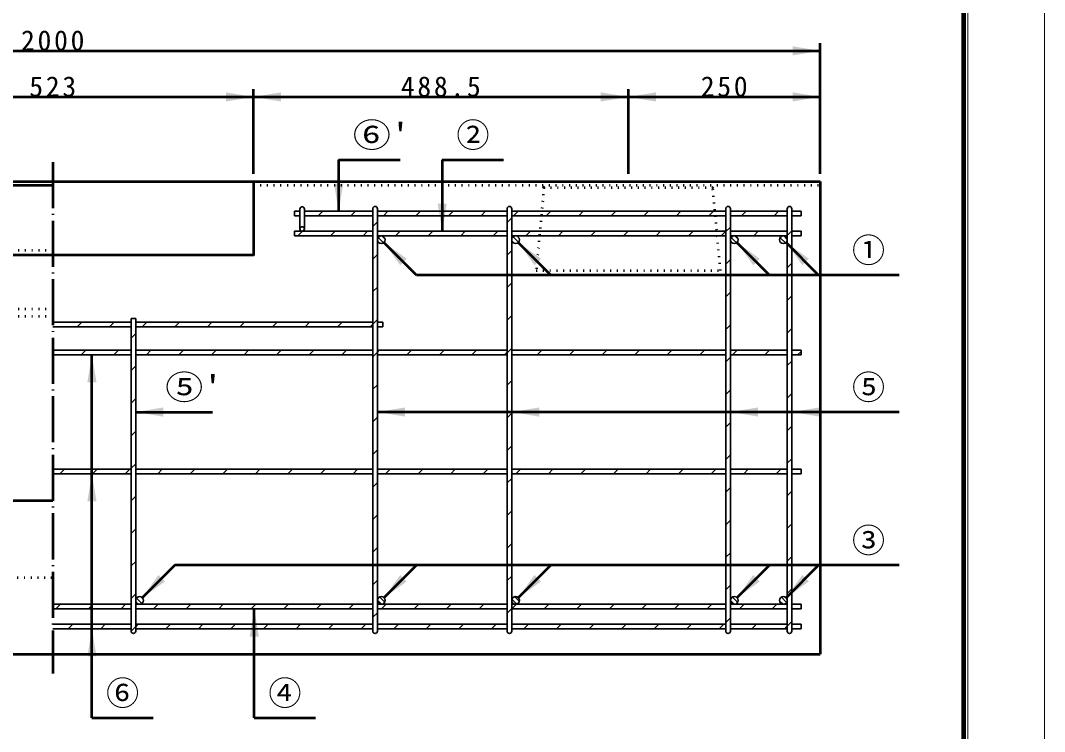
# Model space of a CAD drawing. Units: millimetres, scale not verified. Extents: x -2102 to 2102, y -1485 to 1485.
# Drawn here: x 768 to 2102, y -637 to 289 of the extents above; entities that cross this region are included whole.
import ezdxf
from ezdxf.enums import TextEntityAlignment as Align

# ---------------------------------------------------------------- set-up
doc = ezdxf.new("R2010")
doc.units = ezdxf.units.MM
doc.header["$LTSCALE"] = 5
doc.linetypes.add('DOTTED', pattern=[1.75, 0.25, -1.5])
doc.linetypes.add('LONG_DASHED_DOTTED', pattern=[15.25, 12, -1.5, 0.25, -1.5])
doc.layers.add('0-0_V-nasSTD', color=7, linetype='Continuous', lineweight=35)
doc.layers.add('0-1_0', color=7, linetype='Continuous', lineweight=50)
doc.styles.add('ＭＳ ゴシック', font='')
doc.styles.get('ＭＳ ゴシック').set_extended_font_data('MS Gothic')

msp = doc.modelspace()

# ---------------------------------------------------------------- linework, layer by layer
at = {"layer": '0-0_V-nasSTD', "lineweight": 50}
for p, q in [((1182.676, 107.792), (1182.676, 40.745)), ((1317.676, 107.792), (1317.676, 14.745)), ((548.676, 74.792), (810.176, 74.792)), ((1810.176, 79.792), (1810.176, -536.208)), ((1284.138, -42.217), (1241.712, 0.21)), ((1459.138, -42.217), (1416.712, 0.21)), ((1744.138, -42.217), (1701.712, 0.21)), ((1808.138, -42.217), (1765.712, 0.21)), ((1913.176, -42.217), (1284.138, -42.217)), ((861.176, -619.255), (861.176, -146.255)), ((918.176, -220.755), (1018.176, -220.755)), ((1913.176, -220.755), (1233.176, -220.755)), ((-69.824, -336.208), (810.176, -336.208)), ((969.138, -420.293), (926.712, -462.719)), ((1913.176, -420.293), (969.138, -420.293)), ((1284.138, -420.293), (1241.712, -462.719)), ((1459.138, -420.293), (1416.712, -462.719)), ((1744.138, -420.293), (1701.712, -462.719)), ((1808.138, -420.293), (1765.712, -462.719)), ((1072.676, -619.255), (1072.676, -477.255)), ((-189.824, -536.208), (1810.176, -536.208))]:
    msp.add_line(p, q, dxfattribs=at)
at = {"layer": '0-0_V-nasSTD', "linetype": 'LONG_DASHED_DOTTED', "lineweight": 50}
msp.add_line((810.176, 104.792), (810.176, -561.208), dxfattribs=at)
at = {"layer": '0-0_V-nasSTD', "linetype": 'DOTTED', "lineweight": 50}
for p, q in [((1071.676, 74.792), (1810.176, 74.792)), ((1450.176, 71.792), (1440.176, -36.208)), ((1450.176, 71.792), (1447.176, 74.792)), ((1680.176, -36.208), (1670.176, 71.792)), ((810.176, -10.208), (554.676, -10.208)), ((1440.176, -36.208), (1680.176, -36.208)), ((810.176, -86.927), (561.863, -86.927)), ((810.176, -96.208), (-189.824, -96.208)), ((-189.824, -436.208), (810.176, -436.208))]:
    msp.add_line(p, q, dxfattribs=at)
at = {"layer": '0-0_V-nasSTD'}
for p, q in [((1125.176, 40.745), (1125.176, 34.745)), ((1132.176, 40.745), (1125.176, 40.745)), ((1132.176, 17.745), (1132.176, 43.7)), ((1138.176, 17.745), (1138.176, 43.7)), ((1138.176, 40.745), (1227.176, 40.745)), ((1156.062, 34.745), (1162.062, 40.745)), ((1198.488, 34.745), (1204.488, 40.745)), ((1227.176, 44.097), (1227.176, -506.303)), ((1233.176, 44.097), (1233.176, -506.303)), ((1233.176, 40.745), (1402.176, 40.745)), ((1240.915, 34.745), (1246.915, 40.745)), ((1283.341, 34.745), (1289.341, 40.745)), ((1325.767, 34.745), (1331.767, 40.745)), ((1368.194, 34.745), (1374.194, 40.745)), ((1402.176, 44.097), (1402.176, -506.303)), ((1408.176, 44.097), (1408.176, -506.303)), ((1408.176, 40.745), (1687.176, 40.745)), ((1416.62, 40.745), (1410.62, 34.745)), ((1459.047, 40.745), (1453.047, 34.745)), ((1501.473, 40.745), (1495.473, 34.745)), ((1543.899, 40.745), (1537.899, 34.745)), ((1580.326, 34.745), (1586.326, 40.745)), ((1622.752, 34.745), (1628.752, 40.745)), ((1665.179, 34.745), (1671.179, 40.745)), ((1687.176, 44.097), (1687.176, -506.303)), ((1693.176, 44.097), (1693.176, -506.303)), ((1693.176, 40.745), (1767.176, 40.745)), ((1707.605, 34.745), (1713.605, 40.745)), ((1750.031, 34.745), (1756.031, 40.745)), ((1767.176, 44.097), (1767.176, -506.303)), ((1773.176, 44.097), (1773.176, -506.303)), ((1773.176, 40.745), (1785.176, 40.745)), ((1785.176, 40.745), (1785.176, 34.745)), ((1125.176, 34.745), (1132.176, 34.745)), ((1138.176, 34.745), (1227.176, 34.745)), ((1233.176, 26.961), (1227.176, 20.961)), ((1233.176, 34.745), (1402.176, 34.745)), ((1408.176, 32.256), (1402.176, 26.256)), ((1408.176, 34.745), (1687.176, 34.745)), ((1693.176, 34.745), (1767.176, 34.745)), ((1773.176, 34.745), (1785.176, 34.745)), ((1227.176, 14.745), (1125.176, 14.745)), ((1125.176, 14.745), (1125.176, 8.745)), ((1135.562, 14.745), (1129.562, 8.745)), ((1138.148, 17.331), (1135.591, 14.774)), ((1171.988, 8.745), (1177.988, 14.745)), ((1214.415, 8.745), (1220.415, 14.745)), ((1233.176, 14.745), (1402.176, 14.745)), ((1256.841, 8.745), (1262.841, 14.745)), ((1299.267, 8.745), (1305.267, 14.745)), ((1341.694, 8.745), (1347.694, 14.745)), ((1384.12, 8.745), (1390.12, 14.745)), ((1408.176, 14.745), (1687.176, 14.745)), ((1426.547, 8.745), (1432.547, 14.745)), ((1474.973, 14.745), (1468.973, 8.745)), ((1517.399, 14.745), (1511.399, 8.745)), ((1553.826, 8.745), (1559.826, 14.745)), ((1596.252, 8.745), (1602.252, 14.745)), ((1638.679, 8.745), (1644.679, 14.745)), ((1681.105, 8.745), (1687.105, 14.745)), ((1693.176, 20.271), (1687.176, 14.271)), ((1693.176, 14.745), (1767.176, 14.745)), ((1723.531, 8.745), (1729.531, 14.745)), ((1773.176, 15.418), (1767.176, 9.418)), ((1773.176, 14.745), (1785.176, 14.745)), ((1785.176, 14.745), (1785.176, 8.745)), ((1125.176, 8.745), (1227.176, 8.745)), ((1233.176, 8.745), (1402.176, 8.745)), ((1234.225, 6.808), (1241.24, -0.207)), ((1239.552, 8.552), (1242.983, 5.121)), ((1408.176, 8.745), (1687.176, 8.745)), ((1408.369, 2.369), (1411.801, -1.062)), ((1410.113, 7.697), (1417.128, 0.682)), ((1693.176, 8.745), (1767.176, 8.745)), ((1694.064, 6.589), (1701.02, -0.368)), ((1699.057, 8.667), (1703.098, 4.625)), ((1757.921, 6.371), (1764.802, -0.51)), ((1762.64, 8.724), (1767.155, 4.208)), ((1765.958, 8.745), (1767.176, 9.964)), ((1773.176, 8.745), (1785.176, 8.745)), ((1408.176, -10.171), (1402.176, -16.171)), ((1233.176, -15.465), (1227.176, -21.465)), ((1693.176, -22.156), (1687.176, -28.156)), ((1773.176, -27.008), (1767.176, -33.008)), ((1408.176, -52.597), (1402.176, -58.597)), ((1233.176, -57.892), (1227.176, -63.892)), ((1693.176, -64.582), (1687.176, -70.582)), ((1773.176, -69.435), (1767.176, -75.435)), ((810.176, -103.8), (912.176, -103.8)), ((841.856, -109.8), (847.856, -103.8)), ((884.283, -109.8), (890.283, -103.8)), ((912.176, -98.8), (912.176, -506.303)), ((912.176, -98.8), (918.176, -98.8)), ((918.176, -98.8), (918.176, -506.303)), ((918.176, -103.8), (1227.176, -103.8)), ((932.709, -103.8), (926.709, -109.8)), ((969.135, -109.8), (975.135, -103.8)), ((1011.562, -109.8), (1017.562, -103.8)), ((1053.988, -109.8), (1059.988, -103.8)), ((1096.415, -109.8), (1102.415, -103.8)), ((1138.841, -109.8), (1144.841, -103.8)), ((1181.267, -109.8), (1187.267, -103.8)), ((1223.694, -109.8), (1227.176, -106.318)), ((1233.176, -100.318), (1227.176, -106.318)), ((1408.176, -95.024), (1402.176, -101.024)), ((810.176, -109.8), (912.176, -109.8)), ((918.176, -118.333), (912.176, -124.333)), ((918.176, -109.8), (1227.176, -109.8)), ((1233.176, -109.8), (1240.176, -109.8)), ((1693.176, -107.008), (1687.176, -113.008)), ((1773.176, -111.861), (1767.176, -117.861)), ((810.176, -140.255), (912.176, -140.255)), ((810.176, -140.935), (810.856, -140.255)), ((810.176, -146.255), (912.176, -146.255)), ((847.283, -146.255), (853.283, -140.255)), ((889.709, -146.255), (895.709, -140.255)), ((918.176, -140.255), (1227.176, -140.255)), ((918.176, -146.255), (1227.176, -146.255)), ((932.135, -146.255), (938.135, -140.255)), ((974.562, -146.255), (980.562, -140.255)), ((1016.988, -146.255), (1022.988, -140.255)), ((1059.415, -146.255), (1065.415, -140.255)), ((1101.841, -146.255), (1107.841, -140.255)), ((1144.267, -146.255), (1150.267, -140.255)), ((1186.694, -146.255), (1192.694, -140.255)), ((1233.176, -142.744), (1227.176, -148.744)), ((1233.176, -140.255), (1402.176, -140.255)), ((1235.12, -140.255), (1233.176, -142.199)), ((1233.176, -146.255), (1402.176, -146.255)), ((1271.547, -146.255), (1277.547, -140.255)), ((1313.973, -146.255), (1319.973, -140.255)), ((1356.399, -146.255), (1362.399, -140.255)), ((1398.826, -146.255), (1402.176, -142.904)), ((1408.176, -137.45), (1402.176, -143.45)), ((1408.176, -140.255), (1687.176, -140.255)), ((1408.176, -146.255), (1687.176, -146.255)), ((1447.252, -140.255), (1441.252, -146.255)), ((1483.679, -146.255), (1489.679, -140.255)), ((1526.105, -146.255), (1532.105, -140.255)), ((1568.531, -146.255), (1574.531, -140.255)), ((1610.958, -146.255), (1616.958, -140.255)), ((1653.384, -146.255), (1659.384, -140.255)), ((1693.176, -140.255), (1767.176, -140.255)), ((1693.176, -146.255), (1767.176, -146.255)), ((1695.811, -146.255), (1701.811, -140.255)), ((1738.237, -146.255), (1744.237, -140.255)), ((1773.176, -140.255), (1785.176, -140.255)), ((1773.176, -146.255), (1785.176, -146.255)), ((1780.664, -146.255), (1785.176, -141.742)), ((1785.176, -140.255), (1785.176, -146.255)), ((1693.176, -149.435), (1687.176, -155.435)), ((1773.176, -154.288), (1767.176, -160.288)), ((918.176, -160.76), (912.176, -166.76)), ((1233.176, -185.171), (1227.176, -191.171)), ((1408.176, -179.876), (1402.176, -185.876)), ((1693.176, -191.861), (1687.176, -197.861)), ((1773.176, -196.714), (1767.176, -202.714)), ((918.176, -203.186), (912.176, -209.186)), ((1408.176, -222.303), (1402.176, -228.303)), ((1233.176, -227.597), (1227.176, -233.597)), ((1693.176, -234.288), (1687.176, -240.288)), ((1773.176, -239.14), (1767.176, -245.14)), ((918.176, -245.612), (912.176, -251.612)), ((1408.176, -264.729), (1402.176, -270.729)), ((1233.176, -270.024), (1227.176, -276.024)), ((1693.176, -276.714), (1687.176, -282.714)), ((918.176, -288.039), (912.176, -294.039)), ((1773.176, -281.567), (1767.176, -287.567)), ((810.176, -295.255), (912.176, -295.255)), ((810.176, -301.255), (912.176, -301.255)), ((819.562, -301.255), (825.562, -295.255)), ((861.988, -301.255), (867.988, -295.255)), ((904.415, -301.255), (910.415, -295.255)), ((918.176, -295.255), (1227.176, -295.255)), ((918.176, -301.255), (1227.176, -301.255)), ((946.841, -301.255), (952.841, -295.255)), ((989.267, -301.255), (995.267, -295.255)), ((1031.694, -301.255), (1037.694, -295.255)), ((1074.12, -301.255), (1080.12, -295.255)), ((1116.547, -301.255), (1122.547, -295.255)), ((1158.973, -301.255), (1164.973, -295.255)), ((1201.399, -301.255), (1207.399, -295.255)), ((1233.176, -295.255), (1402.176, -295.255)), ((1233.176, -301.255), (1402.176, -301.255)), ((1249.826, -295.255), (1243.826, -301.255)), ((1286.252, -301.255), (1292.252, -295.255)), ((1328.679, -301.255), (1334.679, -295.255)), ((1371.105, -301.255), (1377.105, -295.255)), ((1408.176, -295.255), (1687.176, -295.255)), ((1408.176, -301.255), (1687.176, -301.255)), ((1413.531, -301.255), (1419.531, -295.255)), ((1455.958, -301.255), (1461.958, -295.255)), ((1498.384, -301.255), (1504.384, -295.255)), ((1540.811, -301.255), (1546.811, -295.255)), ((1583.237, -301.255), (1589.237, -295.255)), ((1625.664, -301.255), (1631.664, -295.255)), ((1668.09, -301.255), (1674.09, -295.255)), ((1693.176, -295.255), (1767.176, -295.255)), ((1693.176, -301.255), (1767.176, -301.255)), ((1710.516, -301.255), (1716.516, -295.255)), ((1752.943, -301.255), (1758.943, -295.255)), ((1773.176, -295.255), (1785.176, -295.255)), ((1773.176, -301.255), (1785.176, -301.255)), ((1785.176, -295.255), (1785.176, -301.255)), ((1233.176, -312.45), (1227.176, -318.45)), ((1408.176, -307.156), (1402.176, -313.156)), ((1693.176, -319.14), (1687.176, -325.14)), ((918.176, -330.465), (912.176, -336.465)), ((1773.176, -323.993), (1767.176, -329.993)), ((1233.176, -354.876), (1227.176, -360.876)), ((1408.176, -349.582), (1402.176, -355.582)), ((918.176, -372.892), (912.176, -378.892)), ((1693.176, -361.567), (1687.176, -367.567)), ((1773.176, -366.42), (1767.176, -372.42)), ((1233.176, -397.303), (1227.176, -403.303)), ((1402.176, -398.008), (1408.176, -392.008)), ((1693.176, -403.993), (1687.176, -409.993)), ((1773.176, -408.846), (1767.176, -414.846)), ((918.176, -415.318), (912.176, -421.318)), ((1233.176, -439.729), (1227.176, -445.729)), ((1402.176, -440.435), (1408.176, -434.435)), ((1693.176, -446.42), (1687.176, -452.42)), ((1773.176, -451.272), (1767.176, -457.272)), ((918.176, -457.744), (912.176, -463.744)), ((919.274, -463.129), (926.302, -470.157)), ((924.712, -461.497), (927.935, -464.719)), ((1233.188, -465.916), (1238.515, -471.243)), ((1236.065, -461.723), (1242.709, -468.366)), ((1408.509, -464.461), (1414.97, -470.922)), ((1412.43, -461.311), (1418.12, -467.001)), ((1693.176, -466.285), (1698.146, -471.255)), ((1695.812, -461.85), (1702.582, -468.62)), ((1757.193, -466.662), (1761.769, -471.238)), ((1759.582, -461.981), (1766.451, -468.849)), ((810.176, -471.255), (912.176, -471.255)), ((810.176, -477.255), (912.176, -477.255)), ((814.273, -477.255), (820.273, -471.255)), ((856.7, -477.255), (862.7, -471.255)), ((899.126, -477.255), (905.126, -471.255)), ((918.176, -471.255), (1227.176, -471.255)), ((918.176, -477.255), (1227.176, -477.255)), ((947.552, -471.255), (941.552, -477.255)), ((989.979, -471.255), (983.979, -477.255)), ((1032.405, -471.255), (1026.405, -477.255)), ((1068.832, -477.255), (1074.832, -471.255)), ((1111.258, -477.255), (1117.258, -471.255)), ((1153.684, -477.255), (1159.684, -471.255)), ((1196.111, -477.255), (1202.111, -471.255)), ((1233.176, -471.255), (1402.176, -471.255)), ((1233.176, -477.255), (1402.176, -477.255)), ((1238.537, -477.255), (1244.537, -471.255)), ((1280.964, -477.255), (1286.964, -471.255)), ((1323.39, -477.255), (1329.39, -471.255)), ((1365.816, -477.255), (1371.816, -471.255)), ((1402.176, -482.861), (1408.176, -476.861)), ((1408.176, -471.255), (1687.176, -471.255)), ((1408.176, -477.255), (1687.176, -477.255)), ((1408.243, -477.255), (1414.243, -471.255)), ((1450.669, -477.255), (1456.669, -471.255)), ((1493.096, -477.255), (1499.096, -471.255)), ((1535.522, -477.255), (1541.522, -471.255)), ((1577.949, -477.255), (1583.949, -471.255)), ((1620.375, -477.255), (1626.375, -471.255)), ((1662.801, -477.255), (1668.801, -471.255)), ((1693.176, -471.255), (1767.176, -471.255)), ((1693.176, -477.255), (1767.176, -477.255)), ((1705.228, -477.255), (1711.228, -471.255)), ((1747.654, -477.255), (1753.654, -471.255)), ((1773.176, -471.255), (1785.176, -471.255)), ((1773.176, -477.255), (1785.176, -477.255)), ((1785.176, -471.255), (1785.176, -477.255)), ((1227.176, -488.156), (1233.176, -482.156)), ((1693.176, -488.846), (1687.176, -494.846)), ((1773.176, -493.699), (1767.176, -499.699)), ((810.176, -497.255), (912.176, -497.255)), ((810.176, -503.255), (912.176, -503.255)), ((830.194, -503.255), (836.194, -497.255)), ((872.62, -503.255), (878.62, -497.255)), ((918.176, -500.171), (912.176, -506.171)), ((918.176, -497.255), (1227.176, -497.255)), ((921.047, -497.255), (918.176, -500.125)), ((918.176, -503.255), (1227.176, -503.255)), ((963.473, -497.255), (957.473, -503.255)), ((1005.899, -497.255), (999.899, -503.255)), ((1042.326, -503.255), (1048.326, -497.255)), ((1084.752, -503.255), (1090.752, -497.255)), ((1127.179, -503.255), (1133.179, -497.255)), ((1169.605, -503.255), (1175.605, -497.255)), ((1212.031, -503.255), (1218.031, -497.255)), ((1233.176, -497.255), (1402.176, -497.255)), ((1233.176, -503.255), (1402.176, -503.255)), ((1254.458, -503.255), (1260.458, -497.255)), ((1296.884, -503.255), (1302.884, -497.255)), ((1339.311, -503.255), (1345.311, -497.255)), ((1381.737, -503.255), (1387.737, -497.255)), ((1408.176, -497.255), (1687.176, -497.255)), ((1408.176, -503.255), (1687.176, -503.255)), ((1424.164, -503.255), (1430.164, -497.255)), ((1466.59, -503.255), (1472.59, -497.255)), ((1509.016, -503.255), (1515.016, -497.255)), ((1551.443, -503.255), (1557.443, -497.255)), ((1593.869, -503.255), (1599.869, -497.255)), ((1636.296, -503.255), (1642.296, -497.255)), ((1678.722, -503.255), (1684.722, -497.255)), ((1693.176, -497.255), (1767.176, -497.255)), ((1693.176, -503.255), (1767.176, -503.255)), ((1721.148, -503.255), (1727.148, -497.255)), ((1763.575, -503.255), (1767.176, -499.653)), ((1773.176, -497.255), (1785.176, -497.255)), ((1773.176, -503.255), (1785.176, -503.255)), ((1785.176, -497.255), (1785.176, -503.255))]:
    msp.add_line(p, q, dxfattribs=at)
at = {"layer": '0-0_V-nasSTD', "lineweight": 18}
for points in [[(-2102.5, -1485), (-2102.5, 1485), (2102.5, 1485), (2102.5, -1485)], [(-2002.5, -1385), (-2002.5, 1385), (2002.5, 1385), (2002.5, -1385)]]:
    msp.add_lwpolyline(points, close=True, dxfattribs=at)
at = {"layer": '0-0_V-nasSTD', "lineweight": 100}
msp.add_lwpolyline([(1997.5, -1380), (1997.5, 1380), (-1997.5, 1380)], dxfattribs=at)
at = {"layer": '0-0_V-nasSTD', "lineweight": 50}
for points in [[(-189.824, 79.792), (548.676, 79.792), (1071.676, 79.792), (1810.176, 79.792)], [(1071.676, 79.792), (1071.676, -16.208), (548.676, -16.208)]]:
    msp.add_lwpolyline(points, dxfattribs=at)
at = {"layer": '0-0_V-nasSTD', "linetype": 'DOTTED', "lineweight": 50}
msp.add_lwpolyline([(1450.176, 71.792), (1670.176, 71.792), (1673.176, 74.792)], dxfattribs=at)
at = {"layer": '0-0_V-nasSTD'}
msp.add_lwpolyline([(1233.176, -103.8), (1240.176, -103.8), (1240.176, -109.8)], dxfattribs=at)
for centre, radius in [((1135.176, 17.745), 3), ((1238.176, 3.745), 5), ((1413.176, 3.745), 5), ((1698.176, 3.745), 5), ((1762.176, 3.745), 5), ((923.176, -466.255), 5), ((1238.176, -466.255), 5), ((1413.176, -466.255), 5), ((1698.176, -466.255), 5), ((1762.176, -466.255), 5)]:
    msp.add_circle(centre, radius, dxfattribs=at)
for centre, radius, start, end in [((1135.176, 43.7), 3, 0, 180), ((1230.176, 44.097), 3, 0, 180), ((1405.176, 44.097), 3, 0, 180), ((1690.176, 44.097), 3, 0, 180), ((1770.176, 44.097), 3, 0, 180), ((1238.176, 3.745), 5, 90, 180), ((1238.176, 3.745), 5, 180, 90), ((1413.176, 3.745), 5, 180, 90), ((1413.176, 3.745), 5, 90, 180), ((1698.176, 3.745), 5, 90, 180), ((1698.176, 3.745), 5, 180, 90), ((1762.176, 3.745), 5, 90, 0), ((1762.176, 3.745), 5, 0, 90), ((923.176, -466.255), 5, 270, 180), ((923.176, -466.255), 5, 180, 270), ((1238.176, -466.255), 5, 270, 180), ((1238.176, -466.255), 5, 180, 270), ((1413.176, -466.255), 5, 282.04146, 180), ((1413.176, -466.255), 5, 180, 270), ((1698.176, -466.255), 5, 270, 180), ((1698.176, -466.255), 5, 180, 270), ((1762.176, -466.255), 5, 0, 270), ((1762.176, -466.255), 5, 270, 0), ((1413.176, -466.255), 5, 270, 282.04146), ((915.176, -506.3), 3, 180, 0), ((1230.176, -506.3), 3, 180, 0), ((1405.176, -506.3), 3, 180, 0), ((1690.176, -506.3), 3, 180, 0), ((1770.176, -506.3), 3, 180, 0)]:
    msp.add_arc(centre, radius, start, end, dxfattribs=at)
for points in [[(1774.176, 243.792), (1774.176, 255.792), (1810.176, 249.792)], [(1035.676, 183.792), (1035.676, 195.792), (1071.676, 189.792)], [(1071.676, 189.792), (1107.676, 183.792), (1107.676, 195.792)], [(1524.176, 183.792), (1524.176, 195.792), (1560.176, 189.792)], [(1560.176, 189.792), (1596.176, 183.792), (1596.176, 195.792)], [(1774.176, 183.792), (1774.176, 195.792), (1810.176, 189.792)], [(1176.676, 76.745), (1182.676, 40.745), (1188.676, 76.745)], [(1311.676, 50.745), (1317.676, 14.745), (1323.676, 50.745)], [(1241.712, 0.21), (1262.925, -29.489), (1271.41, -21.004)], [(1416.712, 0.21), (1437.925, -29.489), (1446.41, -21.004)], [(1701.712, 0.21), (1722.925, -29.489), (1731.41, -21.004)], [(1765.712, 0.21), (1786.925, -29.489), (1795.41, -21.004)], [(855.176, -182.255), (861.176, -146.255), (867.176, -182.255)], [(918.176, -220.755), (954.176, -226.755), (954.176, -214.755)], [(1233.176, -220.755), (1269.176, -226.755), (1269.176, -214.755)], [(1408.176, -220.755), (1444.176, -226.755), (1444.176, -214.755)], [(1693.176, -220.755), (1729.176, -226.755), (1729.176, -214.755)], [(1773.176, -220.755), (1809.176, -226.755), (1809.176, -214.755)], [(855.176, -337.255), (861.176, -301.255), (867.176, -337.255)], [(926.712, -462.719), (947.925, -433.021), (956.41, -441.506)], [(1241.712, -462.719), (1262.925, -433.021), (1271.41, -441.506)], [(1416.712, -462.719), (1437.925, -433.021), (1446.41, -441.506)], [(1701.712, -462.719), (1722.925, -433.021), (1731.41, -441.506)], [(1765.712, -462.719), (1786.925, -433.021), (1795.41, -441.506)], [(1066.676, -513.255), (1072.676, -477.255), (1078.676, -513.255)], [(855.176, -539.255), (861.176, -503.255), (867.176, -539.255)]]:
    msp.add_solid(points, dxfattribs=at)
at = {"layer": '0-1_0'}
for p, q in [((1810.176, 89.792), (1810.176, 259.792)), ((-189.824, 249.792), (1810.176, 249.792)), ((548.676, 189.792), (1071.676, 189.792)), ((1071.676, 89.792), (1071.676, 199.792)), ((1560.176, 89.792), (1560.176, 199.792)), ((1182.676, 107.792), (1262.676, 107.792)), ((1317.676, 107.792), (1397.676, 107.792)), ((861.176, -619.255), (941.176, -619.255)), ((1072.676, -619.255), (1152.676, -619.255))]:
    msp.add_line(p, q, dxfattribs=at)
msp.add_lwpolyline([(1071.676, 189.792), (1560.176, 189.792), (1810.176, 189.792)], dxfattribs=at)

# ---------------------------------------------------------------- texts
at = {"layer": '0-0_V-nasSTD', "style": 'ＭＳ ゴシック', "width": 1.15}
for s, p in [("⑥'", (1201.076, 114.792)), ("⑤'", (956.576, -213.755))]:
    msp.add_text(s, height=31.67, dxfattribs=at).set_placement(p, align=Align.BOTTOM_LEFT)
at = {"layer": '0-0_V-nasSTD', "style": 'ＭＳ ゴシック'}
for s, p in [('②', (1336.076, 114.792)), ('①', (1851.576, -35.217)), ('⑤', (1851.576, -213.755)), ('③', (1851.576, -413.293)), ('⑥', (879.576, -612.255)), ('④', (1091.076, -612.255))]:
    msp.add_text(s, height=31.67, dxfattribs=at).set_placement(p, align=Align.BOTTOM_LEFT)
at = {"layer": '0-0_V-nasSTD', "char_height": 26.39, "attachment_point": 7, "style": 'ＭＳ ゴシック'}
for s, insert in [('\\T1.2;2000', (768.776, 249.792)), ('\\T1.2;523', (779.576, 189.792)), ('\\T1.2;488.5', (1263.726, 189.792)), ('\\T1.2;250', (1654.576, 189.792))]:
    msp.add_mtext(s, dxfattribs=dict(at, insert=insert))

doc.saveas('drawing.dxf')
